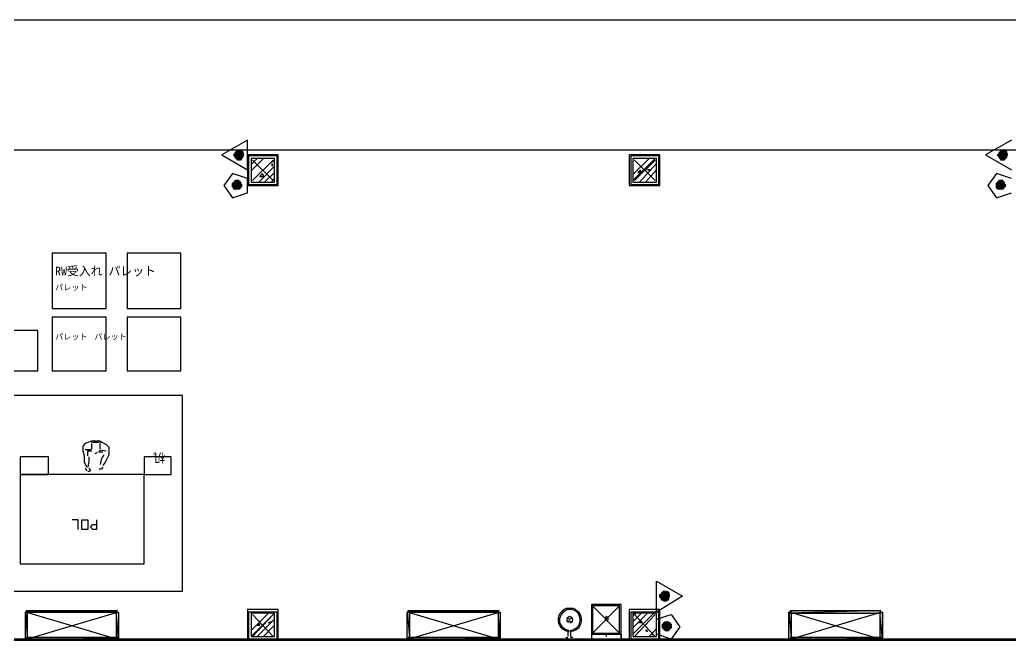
# Model space of a CAD drawing. Header units: millimetres. Extents: x 5 to 415, y 48 to 251.
# Drawn here: x 227.98 to 262.12, y 117.86 to 139.24 of the extents above; entities that cross this region are included whole.
import ezdxf

# ---------------------------------------------------------------- set-up
doc = ezdxf.new("R2010")
doc.units = ezdxf.units.MM
for name, color, linetype in [('H', 7, 'Continuous'), ('P', 7, 'Continuous'), ('T', 7, 'Continuous')]:
    doc.layers.add(name, color=color, linetype=linetype)

msp = doc.modelspace()

# ---------------------------------------------------------------- hatches: boundary and pattern name
at = {"layer": 'H', "linetype": 'Continuous'}
for points in [[(235.373, 134.532), (235.373, 134.585), (235.409, 134.62), (235.409, 134.532), (235.373, 134.532)], [(235.409, 134.497), (235.409, 134.673), (235.462, 134.673), (235.462, 134.444), (235.409, 134.497)], [(235.462, 134.444), (235.462, 134.708), (235.497, 134.708), (235.497, 134.408), (235.462, 134.444)], [(235.497, 134.408), (235.497, 134.708), (235.532, 134.708), (235.532, 134.408), (235.497, 134.408)], [(235.532, 134.408), (235.532, 134.708), (235.585, 134.708), (235.585, 134.408), (235.532, 134.408)], [(235.585, 134.408), (235.585, 134.708), (235.62, 134.708), (235.62, 134.444), (235.585, 134.408)], [(235.62, 134.444), (235.62, 134.673), (235.673, 134.673), (235.673, 134.497), (235.62, 134.444)], [(261.708, 134.532), (261.708, 134.585), (261.743, 134.62), (261.743, 134.532), (261.708, 134.532)], [(261.743, 134.497), (261.743, 134.673), (261.796, 134.673), (261.796, 134.444), (261.743, 134.497)], [(261.796, 134.444), (261.796, 134.708), (261.832, 134.708), (261.832, 134.408), (261.796, 134.444)], [(261.832, 134.408), (261.832, 134.708), (261.867, 134.708), (261.867, 134.408), (261.832, 134.408)], [(261.867, 134.408), (261.867, 134.708), (261.92, 134.708), (261.92, 134.408), (261.867, 134.408)], [(261.92, 134.408), (261.92, 134.708), (261.955, 134.708), (261.955, 134.444), (261.92, 134.408)], [(261.955, 134.444), (261.955, 134.673), (261.99, 134.673), (261.99, 134.497), (261.955, 134.444)], [(235.338, 133.473), (235.338, 133.615), (235.373, 133.615), (235.373, 133.438), (235.338, 133.473)], [(235.373, 133.385), (235.373, 133.65), (235.409, 133.685), (235.409, 133.385), (235.373, 133.385)], [(235.409, 133.385), (235.409, 133.685), (235.462, 133.685), (235.462, 133.385), (235.409, 133.385)], [(235.462, 133.385), (235.462, 133.685), (235.497, 133.685), (235.497, 133.385), (235.462, 133.385)], [(235.497, 133.385), (235.497, 133.685), (235.532, 133.685), (235.532, 133.385), (235.497, 133.385)], [(235.532, 133.385), (235.532, 133.65), (235.585, 133.65), (235.585, 133.438), (235.532, 133.385)], [(235.585, 133.473), (235.585, 133.615), (235.62, 133.562), (235.62, 133.473), (235.585, 133.473)], [(261.655, 133.438), (261.655, 133.615), (261.708, 133.65), (261.708, 133.438), (261.655, 133.438)], [(261.708, 133.385), (261.708, 133.65), (261.743, 133.685), (261.743, 133.385), (261.708, 133.385)], [(261.743, 133.385), (261.743, 133.685), (261.796, 133.685), (261.796, 133.385), (261.743, 133.385)], [(261.796, 133.385), (261.796, 133.685), (261.832, 133.685), (261.832, 133.385), (261.796, 133.385)], [(261.832, 133.385), (261.832, 133.685), (261.867, 133.685), (261.867, 133.385), (261.832, 133.385)], [(261.867, 133.385), (261.867, 133.65), (261.92, 133.65), (261.92, 133.438), (261.867, 133.385)], [(261.92, 133.473), (261.92, 133.615), (261.955, 133.562), (261.955, 133.473), (261.92, 133.473)], [(250.102, 119.257), (250.102, 119.468), (250.155, 119.503), (250.155, 119.257), (250.102, 119.257)], [(250.19, 119.204), (250.155, 119.257), (250.155, 119.503), (250.19, 119.503), (250.19, 119.204)], [(250.19, 119.204), (250.19, 119.503), (250.225, 119.503), (250.225, 119.204), (250.19, 119.204)], [(250.225, 119.204), (250.225, 119.503), (250.278, 119.503), (250.278, 119.204), (250.225, 119.204)], [(250.313, 119.257), (250.278, 119.204), (250.278, 119.503), (250.313, 119.503), (250.313, 119.257)], [(250.102, 119.292), (250.067, 119.345), (250.067, 119.415), (250.102, 119.415), (250.102, 119.292)], [(250.313, 119.257), (250.313, 119.468), (250.349, 119.468), (250.349, 119.257), (250.313, 119.257)], [(228.177, 117.898), (228.177, 118.833), (228.265, 118.833), (228.265, 117.898), (228.177, 117.898)], [(228.212, 118.833), (228.212, 118.868), (231.352, 118.868), (231.352, 118.833), (228.212, 118.833)], [(231.299, 117.898), (231.299, 118.833), (231.387, 118.833), (231.387, 117.898), (231.299, 117.898)], [(241.335, 117.898), (241.335, 118.833), (241.423, 118.833), (241.423, 117.898), (241.335, 117.898)], [(241.388, 118.833), (241.388, 118.868), (244.51, 118.868), (244.51, 118.833), (241.388, 118.833)], [(244.475, 117.898), (244.475, 118.833), (244.563, 118.833), (244.563, 117.898), (244.475, 117.898)], [(254.512, 117.898), (254.512, 118.833), (254.582, 118.833), (254.582, 117.898), (254.512, 117.898)], [(254.547, 118.798), (254.547, 118.868), (257.687, 118.868), (257.687, 118.798), (254.547, 118.798)], [(257.634, 117.898), (257.634, 118.833), (257.722, 118.833), (257.722, 117.898), (257.634, 117.898)], [(250.225, 118.198), (250.225, 118.498), (250.278, 118.498), (250.278, 118.198), (250.225, 118.198)], [(250.278, 118.198), (250.278, 118.498), (250.313, 118.498), (250.313, 118.198), (250.278, 118.198)], [(250.313, 118.198), (250.313, 118.498), (250.349, 118.498), (250.349, 118.198), (250.313, 118.198)], [(250.19, 118.233), (250.155, 118.286), (250.155, 118.41), (250.19, 118.41), (250.19, 118.233)], [(250.225, 118.198), (250.19, 118.233), (250.19, 118.445), (250.225, 118.445), (250.225, 118.198)], [(250.402, 118.233), (250.349, 118.198), (250.349, 118.445), (250.402, 118.445), (250.402, 118.233)], [(250.437, 118.286), (250.402, 118.233), (250.402, 118.41), (250.437, 118.41), (250.437, 118.286)], [(228.212, 117.863), (228.212, 117.934), (231.352, 117.934), (231.352, 117.863), (228.212, 117.863)], [(241.388, 117.863), (241.388, 117.934), (244.51, 117.934), (244.51, 117.863), (241.388, 117.863)], [(254.547, 117.863), (254.547, 117.934), (257.687, 117.934), (257.687, 117.863), (254.547, 117.863)]]:
    msp.add_hatch(color=256, dxfattribs=at).paths.add_polyline_path(points)

# ---------------------------------------------------------------- linework, layer by layer
at = {"layer": 'P'}
for points in [[(64.682, 139.241), (282.011, 139.241)], [(235.832, 135.096), (234.95, 134.585)], [(235.832, 134.073), (235.832, 135.096)], [(262.167, 135.096), (261.267, 134.585)], [(64.629, 134.761), (327.783, 134.761)], [(234.95, 134.585), (235.832, 134.073)], [(235.356, 134.585), (235.409, 134.62)], [(235.409, 134.62), (235.356, 134.585)], [(235.356, 134.549), (235.409, 134.62)], [(235.409, 134.549), (235.356, 134.549)], [(235.479, 134.726), (235.409, 134.638)], [(235.409, 134.673), (235.409, 134.497)], [(235.409, 134.497), (235.409, 134.673)], [(235.409, 134.673), (235.409, 134.497)], [(235.409, 134.62), (235.409, 134.673)], [(235.409, 134.673), (235.409, 134.497)], [(235.409, 134.497), (235.444, 134.673)], [(235.444, 134.673), (235.409, 134.673)], [(235.409, 134.497), (235.444, 134.673)], [(235.409, 134.638), (235.426, 134.532)], [(235.409, 134.62), (235.409, 134.549)], [(235.409, 134.62), (235.409, 134.549)], [(235.409, 134.497), (235.409, 134.62)], [(235.409, 134.549), (235.409, 134.62)], [(235.409, 134.62), (235.409, 134.62)], [(235.409, 134.62), (235.409, 134.549)], [(235.409, 134.497), (235.409, 134.62)], [(235.409, 134.549), (235.409, 134.497)], [(235.426, 134.532), (235.532, 134.461)], [(235.444, 134.708), (235.444, 134.461)], [(235.444, 134.461), (235.444, 134.708)], [(235.444, 134.708), (235.444, 134.461)], [(235.444, 134.673), (235.444, 134.708)], [(235.444, 134.708), (235.444, 134.461)], [(235.444, 134.461), (235.497, 134.708)], [(235.497, 134.708), (235.444, 134.708)], [(235.444, 134.461), (235.497, 134.708)], [(235.444, 134.673), (235.444, 134.461)], [(235.444, 134.461), (235.444, 134.673)], [(235.55, 134.761), (235.479, 134.726)], [(235.497, 134.708), (235.497, 134.408)], [(235.497, 134.708), (235.497, 134.408)], [(235.497, 134.408), (235.497, 134.708)], [(235.497, 134.708), (235.497, 134.708)], [(235.497, 134.408), (235.497, 134.708)], [(235.497, 134.708), (235.497, 134.708)], [(235.497, 134.708), (235.497, 134.408)], [(235.497, 134.708), (235.497, 134.408)], [(235.497, 134.408), (235.532, 134.708)], [(235.532, 134.708), (235.497, 134.708)], [(235.497, 134.408), (235.532, 134.708)], [(235.532, 134.708), (235.532, 134.408)], [(235.532, 134.708), (235.532, 134.408)], [(235.532, 134.408), (235.585, 134.708)], [(235.585, 134.708), (235.532, 134.708)], [(235.532, 134.408), (235.585, 134.708)], [(235.673, 134.691), (235.585, 134.761)], [(235.585, 134.708), (235.585, 134.408)], [(235.585, 134.708), (235.585, 134.408)], [(235.585, 134.408), (235.585, 134.708)], [(235.585, 134.708), (235.585, 134.708)], [(235.585, 134.408), (235.585, 134.708)], [(235.585, 134.708), (235.585, 134.708)], [(235.585, 134.708), (235.585, 134.408)], [(235.585, 134.708), (235.585, 134.408)], [(235.585, 134.408), (235.62, 134.708)], [(235.62, 134.708), (235.585, 134.708)], [(235.585, 134.408), (235.62, 134.708)], [(235.62, 134.708), (235.62, 134.461)], [(235.62, 134.461), (235.62, 134.708)], [(235.62, 134.708), (235.62, 134.673)], [(235.62, 134.673), (235.62, 134.461)], [(235.62, 134.461), (235.62, 134.673)], [(235.62, 134.673), (235.62, 134.461)], [(235.62, 134.673), (235.62, 134.461)], [(235.62, 134.461), (235.656, 134.673)], [(235.656, 134.673), (235.62, 134.673)], [(235.62, 134.461), (235.656, 134.673)], [(235.638, 134.479), (235.708, 134.585)], [(235.656, 134.673), (235.656, 134.497)], [(235.656, 134.497), (235.656, 134.673)], [(235.656, 134.673), (235.656, 134.62)], [(235.656, 134.62), (235.656, 134.497)], [(235.656, 134.497), (235.656, 134.62)], [(235.656, 134.62), (235.656, 134.497)], [(235.656, 134.62), (235.656, 134.497)], [(235.656, 134.497), (235.656, 134.62)], [(235.656, 134.62), (235.656, 134.62)], [(235.656, 134.497), (235.656, 134.62)], [(235.656, 134.62), (235.656, 134.549)], [(235.656, 134.585), (235.656, 134.62)], [(235.656, 134.62), (235.656, 134.585)], [(235.656, 134.585), (235.656, 134.549)], [(235.656, 134.549), (235.656, 134.585)], [(235.656, 134.549), (235.656, 134.497)], [(235.708, 134.585), (235.673, 134.691)], [(235.832, 134.585), (235.832, 133.526)], [(236.89, 134.585), (235.832, 134.585)], [(235.867, 134.549), (235.867, 133.562)], [(236.855, 134.549), (235.867, 134.549)], [(236.855, 133.562), (236.855, 134.549)], [(236.89, 133.526), (236.89, 134.585)], [(248.991, 134.585), (248.991, 133.526)], [(250.049, 134.585), (248.991, 134.585)], [(249.043, 134.549), (249.043, 133.562)], [(250.014, 134.549), (249.043, 134.549)], [(250.014, 133.562), (250.014, 134.549)], [(250.049, 133.526), (250.049, 134.585)], [(261.267, 134.585), (262.167, 134.073)], [(261.691, 134.585), (261.743, 134.62)], [(261.743, 134.62), (261.691, 134.585)], [(261.691, 134.549), (261.743, 134.62)], [(261.743, 134.549), (261.691, 134.549)], [(261.796, 134.726), (261.743, 134.638)], [(261.743, 134.673), (261.743, 134.497)], [(261.743, 134.497), (261.743, 134.673)], [(261.743, 134.673), (261.743, 134.497)], [(261.743, 134.62), (261.743, 134.673)], [(261.743, 134.673), (261.743, 134.497)], [(261.743, 134.497), (261.779, 134.673)], [(261.779, 134.673), (261.743, 134.673)], [(261.743, 134.497), (261.779, 134.673)], [(261.743, 134.638), (261.761, 134.532)], [(261.743, 134.62), (261.743, 134.549)], [(261.743, 134.62), (261.743, 134.549)], [(261.743, 134.497), (261.743, 134.62)], [(261.743, 134.549), (261.743, 134.62)], [(261.743, 134.62), (261.743, 134.62)], [(261.743, 134.62), (261.743, 134.549)], [(261.743, 134.497), (261.743, 134.62)], [(261.743, 134.549), (261.743, 134.497)], [(261.761, 134.532), (261.849, 134.461)], [(261.779, 134.708), (261.779, 134.461)], [(261.779, 134.461), (261.779, 134.708)], [(261.779, 134.708), (261.779, 134.461)], [(261.779, 134.673), (261.779, 134.708)], [(261.779, 134.708), (261.779, 134.461)], [(261.779, 134.461), (261.814, 134.708)], [(261.814, 134.708), (261.779, 134.708)], [(261.779, 134.461), (261.814, 134.708)], [(261.779, 134.673), (261.779, 134.461)], [(261.779, 134.461), (261.779, 134.673)], [(261.885, 134.761), (261.796, 134.726)], [(261.814, 134.708), (261.814, 134.408)], [(261.814, 134.708), (261.814, 134.408)], [(261.814, 134.408), (261.814, 134.708)], [(261.814, 134.708), (261.814, 134.708)], [(261.814, 134.408), (261.814, 134.708)], [(261.814, 134.708), (261.814, 134.708)], [(261.814, 134.708), (261.814, 134.408)], [(261.814, 134.708), (261.814, 134.408)], [(261.814, 134.408), (261.867, 134.708)], [(261.867, 134.708), (261.814, 134.708)], [(261.814, 134.408), (261.867, 134.708)], [(261.867, 134.708), (261.867, 134.408)], [(261.867, 134.708), (261.867, 134.408)], [(261.867, 134.408), (261.902, 134.708)], [(261.902, 134.708), (261.867, 134.708)], [(261.867, 134.408), (261.902, 134.708)], [(261.902, 134.708), (261.902, 134.408)], [(261.902, 134.708), (261.902, 134.408)], [(261.902, 134.408), (261.902, 134.708)], [(261.902, 134.708), (261.902, 134.708)], [(261.902, 134.408), (261.902, 134.708)], [(261.902, 134.708), (261.902, 134.708)], [(261.902, 134.708), (261.902, 134.408)], [(261.902, 134.708), (261.902, 134.408)], [(261.902, 134.408), (261.955, 134.708)], [(261.955, 134.708), (261.902, 134.708)], [(261.902, 134.408), (261.955, 134.708)], [(262.008, 134.691), (261.92, 134.761)], [(261.955, 134.708), (261.955, 134.461)], [(261.955, 134.461), (261.955, 134.708)], [(261.955, 134.708), (261.955, 134.673)], [(261.955, 134.673), (261.955, 134.461)], [(261.955, 134.461), (261.955, 134.673)], [(261.955, 134.673), (261.955, 134.461)], [(261.955, 134.673), (261.955, 134.461)], [(261.955, 134.461), (261.99, 134.673)], [(261.99, 134.673), (261.955, 134.673)], [(261.955, 134.461), (261.99, 134.673)], [(261.973, 134.479), (262.026, 134.585)], [(261.99, 134.673), (261.99, 134.497)], [(261.99, 134.497), (261.99, 134.673)], [(261.99, 134.673), (261.99, 134.62)], [(261.99, 134.62), (261.99, 134.497)], [(261.99, 134.497), (261.99, 134.62)], [(261.99, 134.62), (261.99, 134.497)], [(261.99, 134.62), (261.99, 134.497)], [(261.99, 134.497), (261.99, 134.62)], [(261.99, 134.62), (261.99, 134.62)], [(261.99, 134.497), (261.99, 134.62)], [(261.99, 134.62), (261.99, 134.549)], [(261.99, 134.585), (261.99, 134.62)], [(261.99, 134.62), (261.99, 134.585)], [(261.99, 134.585), (261.99, 134.549)], [(261.99, 134.549), (261.99, 134.585)], [(261.99, 134.549), (261.99, 134.497)], [(262.026, 134.585), (262.008, 134.691)], [(235.444, 134.461), (235.409, 134.497)], [(235.497, 134.408), (235.444, 134.461)], [(235.532, 134.408), (235.497, 134.408)], [(235.532, 134.461), (235.638, 134.479)], [(235.585, 134.408), (235.532, 134.408)], [(235.62, 134.461), (235.585, 134.408)], [(235.656, 134.497), (235.62, 134.461)], [(235.955, 134.25), (236.167, 134.461)], [(235.955, 134.038), (236.379, 134.461)], [(235.955, 134.461), (235.955, 133.65)], [(236.767, 134.461), (235.955, 134.461)], [(236.714, 133.703), (236.008, 134.408)], [(236.008, 133.703), (236.714, 134.408)], [(236.22, 133.65), (236.767, 134.197)], [(236.714, 134.373), (236.643, 134.338)], [(236.643, 134.338), (236.714, 134.373)], [(236.679, 134.285), (236.679, 134.197)], [(236.679, 134.197), (236.679, 134.285)], [(236.767, 133.65), (236.767, 134.461)], [(249.114, 133.914), (249.678, 134.461)], [(249.114, 133.703), (249.89, 134.461)], [(249.114, 134.461), (249.114, 133.65)], [(249.925, 134.461), (249.114, 134.461)], [(249.89, 133.703), (249.167, 134.408)], [(249.167, 133.703), (249.89, 134.408)], [(249.343, 133.65), (249.925, 134.285)], [(249.925, 133.65), (249.925, 134.461)], [(261.779, 134.461), (261.743, 134.497)], [(261.814, 134.408), (261.779, 134.461)], [(261.867, 134.408), (261.814, 134.408)], [(261.849, 134.461), (261.973, 134.479)], [(261.902, 134.408), (261.867, 134.408)], [(261.955, 134.461), (261.902, 134.408)], [(261.99, 134.497), (261.955, 134.461)], [(235.32, 133.95), (235.021, 133.526)], [(235.832, 133.773), (235.32, 133.95)], [(236.255, 133.826), (236.343, 133.95)], [(236.343, 133.95), (236.379, 133.826)], [(236.414, 133.65), (236.767, 133.985)], [(249.379, 134.073), (249.29, 133.985)], [(249.29, 133.985), (249.379, 133.985)], [(249.379, 133.985), (249.379, 134.073)], [(249.555, 133.65), (249.925, 134.073)], [(249.714, 134.073), (249.626, 134.073)], [(249.626, 134.073), (249.714, 134.073)], [(261.655, 133.95), (261.355, 133.526)], [(262.167, 133.773), (261.655, 133.95)], [(235.021, 133.526), (235.32, 133.103)], [(235.391, 133.668), (235.32, 133.579)], [(235.32, 133.615), (235.32, 133.491)], [(235.32, 133.491), (235.32, 133.615)], [(235.32, 133.615), (235.32, 133.491)], [(235.32, 133.562), (235.32, 133.615)], [(235.32, 133.615), (235.32, 133.491)], [(235.32, 133.491), (235.356, 133.615)], [(235.356, 133.615), (235.32, 133.615)], [(235.32, 133.491), (235.356, 133.615)], [(235.32, 133.579), (235.338, 133.473)], [(235.32, 133.562), (235.32, 133.562)], [(235.32, 133.562), (235.32, 133.562)], [(235.32, 133.491), (235.32, 133.562)], [(235.32, 133.526), (235.32, 133.491)], [(235.32, 133.491), (235.32, 133.526)], [(235.356, 133.438), (235.32, 133.491)], [(235.356, 133.403), (235.409, 133.703)], [(235.409, 133.703), (235.356, 133.65)], [(235.356, 133.403), (235.409, 133.703)], [(235.356, 133.65), (235.356, 133.438)], [(235.356, 133.438), (235.356, 133.65)], [(235.356, 133.65), (235.356, 133.438)], [(235.356, 133.615), (235.356, 133.65)], [(235.356, 133.65), (235.356, 133.438)], [(235.356, 133.438), (235.356, 133.65)], [(235.356, 133.65), (235.356, 133.65)], [(235.356, 133.438), (235.356, 133.65)], [(235.356, 133.65), (235.356, 133.403)], [(235.356, 133.65), (235.356, 133.403)], [(235.356, 133.615), (235.356, 133.438)], [(235.356, 133.438), (235.356, 133.615)], [(235.479, 133.703), (235.391, 133.668)], [(235.409, 133.703), (235.409, 133.403)], [(235.409, 133.703), (235.409, 133.403)], [(235.409, 133.403), (235.444, 133.703)], [(235.444, 133.703), (235.409, 133.703)], [(235.409, 133.403), (235.444, 133.703)], [(235.444, 133.703), (235.444, 133.403)], [(235.444, 133.703), (235.444, 133.403)], [(235.444, 133.403), (235.444, 133.703)], [(235.444, 133.703), (235.444, 133.703)], [(235.444, 133.403), (235.444, 133.703)], [(235.444, 133.703), (235.444, 133.703)], [(235.444, 133.703), (235.444, 133.403)], [(235.444, 133.703), (235.444, 133.403)], [(235.444, 133.403), (235.497, 133.703)], [(235.497, 133.703), (235.444, 133.703)], [(235.444, 133.403), (235.497, 133.703)], [(235.603, 133.632), (235.497, 133.703)], [(235.497, 133.703), (235.497, 133.403)], [(235.497, 133.703), (235.497, 133.403)], [(235.497, 133.403), (235.532, 133.703)], [(235.532, 133.703), (235.497, 133.703)], [(235.497, 133.403), (235.532, 133.703)], [(235.532, 133.703), (235.532, 133.403)], [(235.532, 133.403), (235.532, 133.703)], [(235.532, 133.703), (235.532, 133.65)], [(235.532, 133.65), (235.532, 133.403)], [(235.532, 133.403), (235.532, 133.65)], [(235.532, 133.65), (235.532, 133.403)], [(235.532, 133.65), (235.532, 133.403)], [(235.532, 133.403), (235.585, 133.65)], [(235.585, 133.65), (235.532, 133.65)], [(235.532, 133.403), (235.585, 133.65)], [(235.55, 133.421), (235.62, 133.526)], [(235.585, 133.65), (235.585, 133.438)], [(235.585, 133.438), (235.585, 133.65)], [(235.585, 133.65), (235.585, 133.615)], [(235.585, 133.615), (235.585, 133.438)], [(235.585, 133.438), (235.585, 133.615)], [(235.585, 133.615), (235.585, 133.438)], [(235.585, 133.615), (235.585, 133.438)], [(235.585, 133.438), (235.585, 133.615)], [(235.585, 133.615), (235.585, 133.615)], [(235.585, 133.438), (235.585, 133.615)], [(235.585, 133.615), (235.585, 133.491)], [(235.585, 133.615), (235.585, 133.491)], [(235.62, 133.562), (235.585, 133.615)], [(235.585, 133.491), (235.62, 133.562)], [(235.585, 133.491), (235.62, 133.562)], [(235.585, 133.491), (235.585, 133.438)], [(235.62, 133.491), (235.585, 133.491)], [(235.62, 133.526), (235.603, 133.632)], [(235.62, 133.562), (235.62, 133.491)], [(235.62, 133.562), (235.62, 133.491)], [(235.62, 133.526), (235.62, 133.562)], [(235.62, 133.491), (235.62, 133.562)], [(235.62, 133.562), (235.62, 133.562)], [(235.62, 133.562), (235.62, 133.491)], [(235.62, 133.491), (235.62, 133.526)], [(235.832, 133.279), (235.832, 133.773)], [(235.832, 133.526), (236.89, 133.526)], [(235.867, 133.562), (236.855, 133.562)], [(235.955, 133.65), (236.767, 133.65)], [(236.379, 133.826), (236.255, 133.826)], [(236.643, 133.65), (236.767, 133.773)], [(248.991, 133.526), (250.049, 133.526)], [(249.043, 133.562), (250.014, 133.562)], [(249.114, 133.65), (249.925, 133.65)], [(261.355, 133.526), (261.655, 133.103)], [(261.726, 133.668), (261.655, 133.579)], [(261.655, 133.438), (261.691, 133.65)], [(261.691, 133.65), (261.655, 133.615)], [(261.655, 133.438), (261.691, 133.65)], [(261.655, 133.615), (261.655, 133.491)], [(261.655, 133.491), (261.655, 133.615)], [(261.655, 133.615), (261.655, 133.491)], [(261.655, 133.562), (261.655, 133.615)], [(261.655, 133.615), (261.655, 133.491)], [(261.655, 133.491), (261.655, 133.615)], [(261.655, 133.615), (261.655, 133.615)], [(261.655, 133.491), (261.655, 133.615)], [(261.655, 133.615), (261.655, 133.438)], [(261.655, 133.615), (261.655, 133.438)], [(261.655, 133.579), (261.673, 133.473)], [(261.655, 133.562), (261.655, 133.562)], [(261.655, 133.562), (261.655, 133.562)], [(261.655, 133.491), (261.655, 133.562)], [(261.655, 133.526), (261.655, 133.491)], [(261.655, 133.491), (261.655, 133.526)], [(261.655, 133.438), (261.655, 133.491)], [(261.691, 133.403), (261.743, 133.703)], [(261.743, 133.703), (261.691, 133.65)], [(261.691, 133.403), (261.743, 133.703)], [(261.691, 133.65), (261.691, 133.438)], [(261.691, 133.65), (261.691, 133.438)], [(261.691, 133.403), (261.691, 133.65)], [(261.691, 133.438), (261.691, 133.65)], [(261.691, 133.65), (261.691, 133.65)], [(261.691, 133.65), (261.691, 133.438)], [(261.691, 133.65), (261.691, 133.403)], [(261.796, 133.703), (261.726, 133.668)], [(261.743, 133.703), (261.743, 133.403)], [(261.743, 133.703), (261.743, 133.403)], [(261.743, 133.403), (261.779, 133.703)], [(261.779, 133.703), (261.743, 133.703)], [(261.743, 133.403), (261.779, 133.703)], [(261.779, 133.703), (261.779, 133.403)], [(261.779, 133.703), (261.779, 133.403)], [(261.779, 133.403), (261.779, 133.703)], [(261.779, 133.703), (261.779, 133.703)], [(261.779, 133.403), (261.779, 133.703)], [(261.779, 133.703), (261.779, 133.703)], [(261.779, 133.703), (261.779, 133.403)], [(261.779, 133.703), (261.779, 133.403)], [(261.779, 133.403), (261.814, 133.703)], [(261.814, 133.703), (261.779, 133.703)], [(261.779, 133.403), (261.814, 133.703)], [(261.814, 133.703), (261.814, 133.403)], [(261.814, 133.703), (261.814, 133.403)], [(261.814, 133.403), (261.867, 133.703)], [(261.867, 133.703), (261.814, 133.703)], [(261.814, 133.403), (261.867, 133.703)], [(261.92, 133.632), (261.832, 133.703)], [(261.867, 133.703), (261.867, 133.403)], [(261.867, 133.403), (261.867, 133.703)], [(261.867, 133.703), (261.867, 133.65)], [(261.867, 133.65), (261.867, 133.403)], [(261.867, 133.403), (261.867, 133.65)], [(261.867, 133.65), (261.867, 133.403)], [(261.867, 133.65), (261.867, 133.403)], [(261.867, 133.403), (261.902, 133.65)], [(261.902, 133.65), (261.867, 133.65)], [(261.867, 133.403), (261.902, 133.65)], [(261.885, 133.421), (261.955, 133.526)], [(261.902, 133.65), (261.902, 133.438)], [(261.902, 133.438), (261.902, 133.65)], [(261.902, 133.65), (261.902, 133.615)], [(261.902, 133.615), (261.902, 133.438)], [(261.902, 133.438), (261.902, 133.615)], [(261.902, 133.615), (261.902, 133.438)], [(261.902, 133.615), (261.902, 133.438)], [(261.902, 133.438), (261.902, 133.615)], [(261.902, 133.615), (261.902, 133.615)], [(261.902, 133.438), (261.902, 133.615)], [(261.902, 133.615), (261.902, 133.491)], [(261.902, 133.615), (261.902, 133.491)], [(261.955, 133.562), (261.902, 133.615)], [(261.902, 133.491), (261.955, 133.562)], [(261.902, 133.491), (261.955, 133.562)], [(261.902, 133.491), (261.902, 133.438)], [(261.955, 133.491), (261.902, 133.491)], [(261.955, 133.526), (261.92, 133.632)], [(261.955, 133.562), (261.955, 133.491)], [(261.955, 133.562), (261.955, 133.491)], [(261.955, 133.526), (261.955, 133.562)], [(261.955, 133.491), (261.955, 133.562)], [(261.955, 133.562), (261.955, 133.562)], [(261.955, 133.562), (261.955, 133.491)], [(261.955, 133.491), (261.955, 133.526)], [(235.32, 133.103), (235.832, 133.279)], [(235.338, 133.473), (235.444, 133.403)], [(235.356, 133.403), (235.356, 133.438)], [(235.409, 133.403), (235.356, 133.403)], [(235.444, 133.403), (235.409, 133.403)], [(235.444, 133.403), (235.55, 133.421)], [(235.497, 133.403), (235.444, 133.403)], [(235.532, 133.403), (235.497, 133.403)], [(235.585, 133.438), (235.532, 133.403)], [(261.691, 133.438), (261.655, 133.438)], [(261.655, 133.103), (262.167, 133.279)], [(261.673, 133.473), (261.779, 133.403)], [(261.691, 133.438), (261.691, 133.403)], [(261.743, 133.403), (261.691, 133.403)], [(261.779, 133.403), (261.743, 133.403)], [(261.779, 133.403), (261.885, 133.421)], [(261.814, 133.403), (261.779, 133.403)], [(261.867, 133.403), (261.814, 133.403)], [(261.902, 133.438), (261.867, 133.403)], [(230.964, 131.198), (229.094, 131.198)], [(229.094, 131.198), (229.094, 129.293)], [(230.964, 129.293), (230.964, 131.198)], [(233.539, 131.198), (231.687, 131.198)], [(231.687, 131.198), (231.687, 129.293)], [(233.539, 129.293), (233.539, 131.198)], [(229.094, 129.293), (230.964, 129.293)], [(231.687, 129.293), (233.539, 129.293)], [(230.964, 128.993), (229.094, 128.993)], [(229.094, 128.993), (229.094, 127.141)], [(230.964, 127.141), (230.964, 128.993)], [(233.539, 128.993), (231.687, 128.993)], [(231.687, 128.993), (231.687, 127.141)], [(233.539, 127.141), (233.539, 128.993)], [(228.6, 128.535), (225.46, 128.535)], [(228.6, 127.141), (228.6, 128.535)], [(225.46, 127.141), (228.6, 127.141)], [(229.094, 127.141), (230.964, 127.141)], [(231.687, 127.141), (233.539, 127.141)], [(233.592, 126.294), (226.818, 126.294)], [(233.592, 119.556), (233.592, 126.294)], [(230.24, 124.636), (230.152, 124.548)], [(230.452, 124.725), (230.24, 124.636)], [(230.505, 124.725), (230.452, 124.672)], [(230.752, 124.725), (230.452, 124.725)], [(230.452, 124.636), (230.452, 124.46)], [(230.628, 124.672), (230.505, 124.672)], [(230.717, 124.672), (230.628, 124.672)], [(230.752, 124.725), (230.964, 124.601)], [(230.787, 124.654), (230.752, 124.725)], [(230.752, 124.46), (230.752, 124.636)], [(230.152, 124.548), (230.152, 124.389)], [(230.152, 124.389), (230.205, 124.213)], [(230.452, 124.425), (230.24, 124.425)], [(230.329, 124.213), (230.329, 124.389)], [(230.329, 124.389), (230.452, 124.389)], [(230.576, 124.301), (230.664, 124.337)], [(230.717, 124.337), (230.752, 124.425)], [(230.84, 124.337), (230.717, 124.337)], [(230.752, 124.425), (230.964, 124.389)], [(230.964, 124.601), (231.052, 124.513)], [(231.052, 124.513), (231.052, 124.337)], [(231.052, 124.337), (231.052, 124.248)], [(228.97, 124.178), (228, 124.178)], [(228, 124.178), (228, 123.578)], [(228.97, 123.578), (228.97, 124.178)], [(230.205, 124.213), (230.205, 124.001)], [(230.205, 124.001), (230.293, 123.825)], [(230.364, 124.037), (230.329, 123.825)], [(230.364, 124.178), (230.364, 124.037)], [(230.787, 124.09), (230.752, 123.913)], [(230.875, 124.248), (230.787, 124.09)], [(230.928, 124.001), (230.84, 123.878)], [(231.052, 124.248), (230.928, 124.001)], [(233.204, 124.178), (232.269, 124.178)], [(232.269, 124.178), (232.269, 123.578)], [(233.204, 123.578), (233.204, 124.178)], [(230.24, 123.79), (230.293, 123.702)], [(230.417, 123.702), (230.329, 123.666)], [(230.364, 123.79), (230.417, 123.702)], [(230.787, 123.754), (230.717, 123.754)], [(230.84, 123.825), (230.787, 123.754)], [(228, 123.578), (228.97, 123.578)], [(232.269, 123.578), (228, 123.578)], [(228, 123.578), (228, 120.491)], [(232.269, 123.578), (233.204, 123.578)], [(232.269, 120.491), (232.269, 123.578)], [(229.993, 122.008), (229.782, 122.008)], [(229.993, 121.673), (229.993, 122.008)], [(230.117, 121.673), (230.117, 122.008)], [(230.117, 122.008), (230.329, 122.008)], [(230.329, 122.008), (230.329, 121.673)], [(230.628, 122.008), (230.628, 121.673)], [(230.329, 121.673), (230.117, 121.673)], [(230.417, 121.761), (230.505, 121.849)], [(230.505, 121.673), (230.417, 121.761)], [(230.505, 121.849), (230.628, 121.849)], [(230.628, 121.673), (230.505, 121.673)], [(228, 120.491), (232.269, 120.491)], [(249.925, 118.833), (249.925, 119.892)], [(249.925, 119.892), (250.825, 119.38)], [(226.818, 119.556), (233.592, 119.556)], [(250.155, 119.539), (250.102, 119.433)], [(250.102, 119.468), (250.137, 119.521)], [(250.172, 119.221), (250.137, 119.521)], [(250.137, 119.521), (250.172, 119.521)], [(250.172, 119.221), (250.137, 119.521)], [(250.137, 119.521), (250.137, 119.257)], [(250.137, 119.521), (250.137, 119.257)], [(250.243, 119.556), (250.155, 119.539)], [(250.225, 119.221), (250.172, 119.521)], [(250.172, 119.521), (250.225, 119.521)], [(250.225, 119.221), (250.172, 119.521)], [(250.172, 119.521), (250.172, 119.221)], [(250.172, 119.521), (250.172, 119.221)], [(250.172, 119.221), (250.172, 119.521)], [(250.172, 119.521), (250.172, 119.521)], [(250.172, 119.221), (250.172, 119.521)], [(250.172, 119.521), (250.172, 119.521)], [(250.172, 119.521), (250.172, 119.221)], [(250.172, 119.521), (250.172, 119.221)], [(250.261, 119.221), (250.225, 119.521)], [(250.225, 119.521), (250.261, 119.521)], [(250.261, 119.221), (250.225, 119.521)], [(250.225, 119.521), (250.225, 119.221)], [(250.225, 119.521), (250.225, 119.221)], [(250.225, 119.221), (250.225, 119.521)], [(250.225, 119.521), (250.225, 119.521)], [(250.225, 119.221), (250.225, 119.521)], [(250.225, 119.521), (250.225, 119.521)], [(250.225, 119.521), (250.225, 119.221)], [(250.225, 119.521), (250.225, 119.221)], [(250.313, 119.257), (250.261, 119.521)], [(250.261, 119.521), (250.313, 119.521)], [(250.313, 119.257), (250.261, 119.521)], [(250.261, 119.521), (250.261, 119.221)], [(250.261, 119.521), (250.261, 119.221)], [(250.366, 119.486), (250.278, 119.556)], [(250.313, 119.521), (250.313, 119.257)], [(250.313, 119.257), (250.313, 119.521)], [(250.313, 119.521), (250.313, 119.257)], [(250.313, 119.468), (250.313, 119.521)], [(250.313, 119.521), (250.313, 119.257)], [(250.825, 119.38), (249.925, 118.833)], [(250.102, 119.309), (250.049, 119.433)], [(250.049, 119.433), (250.102, 119.433)], [(250.102, 119.309), (250.049, 119.433)], [(250.049, 119.433), (250.049, 119.345)], [(250.049, 119.38), (250.049, 119.433)], [(250.049, 119.433), (250.049, 119.38)], [(250.049, 119.38), (250.049, 119.345)], [(250.049, 119.345), (250.049, 119.38)], [(250.049, 119.345), (250.102, 119.309)], [(250.137, 119.257), (250.102, 119.468)], [(250.137, 119.257), (250.102, 119.468)], [(250.102, 119.468), (250.102, 119.257)], [(250.102, 119.468), (250.102, 119.257)], [(250.102, 119.257), (250.102, 119.468)], [(250.102, 119.468), (250.102, 119.468)], [(250.102, 119.257), (250.102, 119.468)], [(250.102, 119.468), (250.102, 119.468)], [(250.102, 119.468), (250.102, 119.257)], [(250.102, 119.468), (250.102, 119.257)], [(250.102, 119.433), (250.102, 119.468)], [(250.102, 119.433), (250.119, 119.327)], [(250.102, 119.257), (250.102, 119.433)], [(250.102, 119.257), (250.102, 119.433)], [(250.102, 119.433), (250.102, 119.309)], [(250.102, 119.433), (250.102, 119.309)], [(250.102, 119.309), (250.102, 119.257)], [(250.102, 119.257), (250.137, 119.257)], [(250.119, 119.327), (250.208, 119.257)], [(250.137, 119.257), (250.172, 119.221)], [(250.172, 119.221), (250.225, 119.221)], [(250.208, 119.257), (250.331, 119.292)], [(250.225, 119.221), (250.261, 119.221)], [(250.261, 119.221), (250.313, 119.257)], [(250.349, 119.257), (250.313, 119.468)], [(250.313, 119.468), (250.349, 119.468)], [(250.349, 119.257), (250.313, 119.468)], [(250.313, 119.468), (250.313, 119.257)], [(250.313, 119.257), (250.313, 119.468)], [(250.313, 119.257), (250.349, 119.257)], [(250.331, 119.292), (250.384, 119.38)], [(250.349, 119.309), (250.349, 119.468)], [(250.349, 119.468), (250.349, 119.433)], [(250.349, 119.309), (250.349, 119.468)], [(250.349, 119.468), (250.349, 119.257)], [(250.349, 119.468), (250.349, 119.257)], [(250.349, 119.433), (250.349, 119.345)], [(250.349, 119.345), (250.349, 119.433)], [(250.349, 119.433), (250.349, 119.345)], [(250.349, 119.38), (250.349, 119.433)], [(250.349, 119.433), (250.349, 119.345)], [(250.349, 119.345), (250.349, 119.433)], [(250.349, 119.433), (250.349, 119.433)], [(250.349, 119.345), (250.349, 119.433)], [(250.349, 119.433), (250.349, 119.309)], [(250.349, 119.433), (250.349, 119.309)], [(250.349, 119.345), (250.349, 119.38)], [(250.349, 119.309), (250.349, 119.345)], [(250.349, 119.257), (250.349, 119.309)], [(250.384, 119.38), (250.366, 119.486)], [(228.247, 118.833), (228.177, 118.833)], [(228.177, 118.833), (228.247, 117.898)], [(228.177, 118.833), (228.247, 117.898)], [(228.177, 117.898), (228.177, 118.833)], [(231.352, 118.886), (228.212, 118.833)], [(228.212, 118.833), (228.212, 118.886)], [(228.212, 118.886), (231.352, 118.886)], [(231.352, 118.833), (228.212, 118.833)], [(228.212, 118.833), (231.352, 118.833)], [(228.212, 117.898), (231.352, 118.833)], [(228.212, 118.833), (231.352, 117.898)], [(228.247, 117.898), (228.247, 118.833)], [(231.387, 117.898), (231.299, 118.833)], [(231.299, 118.833), (231.299, 117.898)], [(231.387, 117.898), (231.299, 118.833)], [(231.299, 118.833), (231.387, 118.833)], [(231.387, 118.833), (231.387, 117.898)], [(235.832, 118.921), (235.832, 117.863)], [(236.89, 118.921), (235.832, 118.921)], [(235.867, 118.833), (235.867, 117.898)], [(236.855, 118.833), (235.867, 118.833)], [(236.855, 117.898), (236.855, 118.833)], [(236.89, 117.863), (236.89, 118.921)], [(241.423, 118.833), (241.335, 118.833)], [(241.335, 118.833), (241.423, 117.898)], [(241.335, 118.833), (241.423, 117.898)], [(241.335, 117.898), (241.335, 118.833)], [(244.51, 118.886), (241.371, 118.833)], [(241.371, 118.833), (241.371, 118.886)], [(241.371, 118.886), (244.51, 118.886)], [(244.51, 118.833), (241.371, 118.833)], [(241.371, 118.833), (244.51, 118.833)], [(241.371, 117.898), (244.51, 118.833)], [(241.371, 118.833), (244.51, 117.898)], [(241.423, 117.898), (241.423, 118.833)], [(244.546, 117.898), (244.475, 118.833)], [(244.475, 118.833), (244.475, 117.898)], [(244.546, 117.898), (244.475, 118.833)], [(244.475, 118.833), (244.546, 118.833)], [(244.546, 118.833), (244.546, 117.898)], [(246.627, 118.816), (246.592, 118.763)], [(246.68, 118.868), (246.627, 118.816)], [(246.715, 118.833), (246.627, 118.727)], [(246.75, 118.921), (246.68, 118.868)], [(246.839, 118.904), (246.715, 118.833)], [(246.821, 118.957), (246.75, 118.921)], [(246.909, 118.957), (246.821, 118.957)], [(246.909, 118.921), (246.839, 118.904)], [(246.98, 118.957), (246.909, 118.957)], [(246.98, 118.921), (246.909, 118.921)], [(247.068, 118.957), (246.98, 118.957)], [(247.121, 118.886), (246.98, 118.921)], [(247.138, 118.921), (247.068, 118.957)], [(247.227, 118.798), (247.121, 118.886)], [(247.191, 118.868), (247.138, 118.921)], [(247.262, 118.816), (247.191, 118.868)], [(247.297, 118.763), (247.262, 118.816)], [(248.708, 119.098), (247.685, 119.098)], [(247.685, 119.098), (247.685, 118.075)], [(248.655, 119.045), (247.721, 119.045)], [(247.721, 119.045), (247.721, 118.11)], [(248.655, 119.045), (247.721, 118.11)], [(248.655, 118.11), (247.721, 119.045)], [(248.655, 118.11), (248.655, 119.045)], [(248.708, 118.075), (248.708, 119.098)], [(248.991, 118.921), (248.991, 117.863)], [(250.049, 118.921), (248.991, 118.921)], [(249.043, 118.833), (249.043, 117.898)], [(250.014, 118.833), (249.043, 118.833)], [(250.014, 117.898), (250.014, 118.833)], [(250.049, 117.863), (250.049, 118.921)], [(254.582, 118.833), (254.494, 118.833)], [(254.494, 118.833), (254.582, 117.898)], [(254.494, 118.833), (254.582, 117.898)], [(254.494, 117.898), (254.494, 118.833)], [(257.669, 118.886), (254.547, 118.798)], [(257.669, 118.886), (254.547, 118.798)], [(254.547, 118.798), (254.547, 118.886)], [(254.547, 118.886), (257.669, 118.886)], [(254.547, 117.898), (257.669, 118.833)], [(254.547, 118.833), (257.669, 117.898)], [(254.582, 117.898), (254.582, 118.833)], [(257.722, 117.898), (257.634, 118.833)], [(257.634, 118.833), (257.634, 117.898)], [(257.722, 117.898), (257.634, 118.833)], [(257.634, 118.833), (257.722, 118.833)], [(257.669, 118.798), (257.669, 118.886)], [(257.722, 118.833), (257.722, 117.898)], [(235.955, 118.198), (236.555, 118.798)], [(235.955, 117.987), (236.767, 118.798)], [(235.955, 118.798), (235.955, 117.987)], [(236.767, 118.798), (235.955, 118.798)], [(236.714, 117.987), (236.008, 118.745)], [(236.008, 117.987), (236.714, 118.745)], [(236.167, 117.987), (236.767, 118.586)], [(236.643, 118.498), (236.555, 118.463)], [(236.555, 118.463), (236.643, 118.498)], [(236.767, 117.987), (236.767, 118.798)], [(246.556, 118.674), (246.539, 118.604)], [(246.539, 118.604), (246.539, 118.516)], [(246.539, 118.516), (246.556, 118.445)], [(246.592, 118.763), (246.556, 118.674)], [(246.627, 118.727), (246.592, 118.604)], [(246.592, 118.604), (246.592, 118.533)], [(246.592, 118.533), (246.592, 118.463)], [(246.856, 118.622), (246.839, 118.533)], [(246.927, 118.586), (246.839, 118.622)], [(246.927, 118.586), (246.839, 118.622)], [(246.839, 118.533), (246.892, 118.48)], [(246.927, 118.533), (246.839, 118.498)], [(246.927, 118.533), (246.839, 118.498)], [(246.927, 118.674), (246.856, 118.622)], [(246.997, 118.657), (246.927, 118.674)], [(246.927, 118.586), (246.997, 118.622)], [(246.927, 118.533), (246.997, 118.498)], [(246.944, 118.463), (247.033, 118.498)], [(247.05, 118.586), (246.997, 118.657)], [(247.033, 118.498), (247.05, 118.586)], [(247.28, 118.674), (247.227, 118.798)], [(247.262, 118.392), (247.297, 118.533)], [(247.297, 118.604), (247.28, 118.674)], [(247.333, 118.674), (247.297, 118.763)], [(247.297, 118.533), (247.297, 118.604)], [(247.35, 118.604), (247.333, 118.674)], [(247.333, 118.445), (247.35, 118.516)], [(247.35, 118.516), (247.35, 118.604)], [(248.197, 118.674), (248.144, 118.604)], [(248.144, 118.604), (248.197, 118.551)], [(248.267, 118.639), (248.197, 118.674)], [(248.197, 118.551), (248.267, 118.569)], [(248.267, 118.569), (248.267, 118.639)], [(249.114, 118.71), (249.202, 118.798)], [(249.114, 118.498), (249.414, 118.798)], [(249.114, 118.286), (249.626, 118.798)], [(249.114, 118.075), (249.837, 118.798)], [(249.114, 118.798), (249.114, 117.987)], [(249.925, 118.798), (249.114, 118.798)], [(249.89, 117.987), (249.167, 118.745)], [(249.167, 117.987), (249.89, 118.745)], [(249.29, 118.463), (249.414, 118.533)], [(249.414, 118.533), (249.414, 118.463)], [(249.925, 117.987), (249.925, 118.798)], [(249.925, 118.586), (250.437, 118.745)], [(249.925, 118.075), (249.925, 118.586)], [(250.208, 118.48), (250.137, 118.375)], [(250.296, 118.498), (250.208, 118.48)], [(250.261, 118.198), (250.225, 118.498)], [(250.225, 118.498), (250.261, 118.498)], [(250.261, 118.198), (250.225, 118.498)], [(250.225, 118.498), (250.225, 118.198)], [(250.225, 118.198), (250.225, 118.498)], [(250.225, 118.498), (250.225, 118.463)], [(250.313, 118.198), (250.261, 118.498)], [(250.261, 118.498), (250.313, 118.498)], [(250.313, 118.198), (250.261, 118.498)], [(250.261, 118.498), (250.261, 118.198)], [(250.261, 118.498), (250.261, 118.198)], [(250.261, 118.198), (250.261, 118.498)], [(250.261, 118.498), (250.261, 118.498)], [(250.261, 118.198), (250.261, 118.498)], [(250.261, 118.498), (250.261, 118.498)], [(250.261, 118.498), (250.261, 118.198)], [(250.261, 118.498), (250.261, 118.198)], [(250.419, 118.428), (250.313, 118.498)], [(250.349, 118.198), (250.313, 118.498)], [(250.313, 118.498), (250.349, 118.498)], [(250.349, 118.198), (250.313, 118.498)], [(250.313, 118.498), (250.313, 118.198)], [(250.313, 118.498), (250.313, 118.198)], [(250.349, 118.498), (250.349, 118.198)], [(250.349, 118.198), (250.349, 118.498)], [(250.349, 118.498), (250.349, 118.198)], [(250.349, 118.463), (250.349, 118.498)], [(250.349, 118.498), (250.349, 118.198)], [(250.437, 118.745), (250.737, 118.322)], [(254.547, 118.798), (257.669, 118.798)], [(236.255, 118.41), (236.167, 118.375)], [(236.167, 118.375), (236.255, 118.375)], [(236.379, 117.987), (236.767, 118.375)], [(246.556, 118.445), (246.592, 118.375)], [(246.592, 118.463), (246.662, 118.339)], [(246.592, 118.375), (246.627, 118.304)], [(246.627, 118.304), (246.68, 118.251)], [(246.662, 118.339), (246.768, 118.251)], [(246.68, 118.251), (246.75, 118.216)], [(246.75, 118.216), (246.821, 118.181)], [(246.768, 118.251), (246.909, 118.198)], [(246.821, 118.181), (246.909, 118.163)], [(246.874, 118.163), (246.874, 117.987)], [(246.944, 118.198), (247.05, 118.216)], [(246.944, 118.163), (247.068, 118.181)], [(246.962, 118.163), (246.962, 117.987)], [(247.05, 118.216), (247.174, 118.286)], [(247.068, 118.181), (247.138, 118.216)], [(247.138, 118.216), (247.191, 118.251)], [(247.174, 118.286), (247.262, 118.392)], [(247.191, 118.251), (247.262, 118.304)], [(247.262, 118.304), (247.297, 118.375)], [(247.297, 118.375), (247.333, 118.445)], [(249.414, 118.463), (249.29, 118.463)], [(249.626, 118.198), (249.555, 118.198)], [(249.555, 118.198), (249.626, 118.163)], [(249.678, 117.987), (249.925, 118.251)], [(250.172, 118.251), (250.137, 118.41)], [(250.137, 118.41), (250.172, 118.41)], [(250.172, 118.251), (250.137, 118.41)], [(250.137, 118.41), (250.137, 118.286)], [(250.137, 118.286), (250.137, 118.41)], [(250.137, 118.41), (250.137, 118.375)], [(250.137, 118.375), (250.155, 118.269)], [(250.137, 118.375), (250.137, 118.286)], [(250.137, 118.286), (250.137, 118.375)], [(250.137, 118.375), (250.137, 118.286)], [(250.137, 118.375), (250.137, 118.286)], [(250.137, 118.286), (250.137, 118.375)], [(250.137, 118.375), (250.137, 118.375)], [(250.137, 118.286), (250.137, 118.375)], [(250.137, 118.375), (250.137, 118.322)], [(250.137, 118.322), (250.137, 118.286)], [(250.137, 118.286), (250.172, 118.251)], [(250.155, 118.269), (250.261, 118.198)], [(250.225, 118.198), (250.172, 118.463)], [(250.172, 118.463), (250.225, 118.463)], [(250.225, 118.198), (250.172, 118.463)], [(250.172, 118.463), (250.172, 118.251)], [(250.172, 118.251), (250.172, 118.463)], [(250.172, 118.463), (250.172, 118.41)], [(250.172, 118.41), (250.172, 118.251)], [(250.172, 118.251), (250.172, 118.41)], [(250.172, 118.41), (250.172, 118.251)], [(250.172, 118.41), (250.172, 118.251)], [(250.172, 118.251), (250.225, 118.198)], [(250.225, 118.463), (250.225, 118.198)], [(250.225, 118.198), (250.225, 118.463)], [(250.225, 118.463), (250.225, 118.198)], [(250.225, 118.463), (250.225, 118.198)], [(250.225, 118.198), (250.261, 118.198)], [(250.261, 118.198), (250.366, 118.233)], [(250.261, 118.198), (250.313, 118.198)], [(250.313, 118.198), (250.349, 118.198)], [(250.402, 118.251), (250.349, 118.463)], [(250.349, 118.463), (250.402, 118.463)], [(250.402, 118.251), (250.349, 118.463)], [(250.349, 118.463), (250.349, 118.198)], [(250.349, 118.198), (250.349, 118.463)], [(250.349, 118.198), (250.402, 118.251)], [(250.366, 118.233), (250.437, 118.322)], [(250.402, 118.463), (250.402, 118.251)], [(250.402, 118.251), (250.402, 118.463)], [(250.402, 118.463), (250.402, 118.251)], [(250.402, 118.41), (250.402, 118.463)], [(250.402, 118.463), (250.402, 118.251)], [(250.437, 118.286), (250.402, 118.41)], [(250.402, 118.41), (250.437, 118.41)], [(250.437, 118.286), (250.402, 118.41)], [(250.402, 118.41), (250.402, 118.251)], [(250.402, 118.251), (250.402, 118.41)], [(250.402, 118.251), (250.437, 118.286)], [(250.437, 118.322), (250.419, 118.428)], [(250.437, 118.41), (250.437, 118.286)], [(250.437, 118.286), (250.437, 118.41)], [(250.437, 118.41), (250.437, 118.286)], [(250.437, 118.375), (250.437, 118.41)], [(250.437, 118.41), (250.437, 118.286)], [(250.437, 118.375), (250.437, 118.375)], [(250.437, 118.375), (250.437, 118.375)], [(250.437, 118.286), (250.437, 118.375)], [(250.737, 118.322), (250.437, 117.898)], [(250.437, 118.322), (250.437, 118.286)], [(250.437, 118.286), (250.437, 118.322)], [(57.221, 117.863), (367.524, 117.863)], [(303.53, 117.898), (169.157, 117.898)], [(169.157, 117.863), (303.53, 117.863)], [(228.247, 117.898), (228.177, 117.898)], [(228.212, 117.951), (228.212, 117.863)], [(228.212, 117.863), (231.352, 117.951)], [(231.352, 117.951), (228.212, 117.951)], [(228.212, 117.863), (231.352, 117.951)], [(231.352, 117.863), (228.212, 117.863)], [(231.299, 117.898), (231.387, 117.898)], [(231.352, 117.951), (231.352, 117.863)], [(234.262, 117.898), (233.627, 117.898)], [(234.262, 117.898), (233.627, 117.898)], [(235.832, 117.863), (236.89, 117.863)], [(235.867, 117.898), (236.855, 117.898)], [(235.955, 117.987), (236.767, 117.987)], [(241.423, 117.898), (241.335, 117.898)], [(241.371, 117.951), (241.371, 117.863)], [(241.371, 117.863), (244.51, 117.951)], [(244.51, 117.951), (241.371, 117.951)], [(241.371, 117.863), (244.51, 117.951)], [(244.51, 117.863), (241.371, 117.863)], [(244.475, 117.898), (244.546, 117.898)], [(244.51, 117.951), (244.51, 117.863)], [(246.803, 117.951), (246.874, 117.951)], [(247.05, 117.898), (246.803, 117.898)], [(247.05, 117.951), (246.962, 117.951)], [(247.685, 118.075), (248.708, 118.075)], [(248.708, 118.075), (247.685, 118.075)], [(247.685, 118.075), (247.685, 117.898)], [(247.685, 117.898), (248.708, 117.898)], [(247.721, 118.11), (248.655, 118.11)], [(248.197, 118.11), (248.197, 117.987)], [(248.708, 117.898), (248.708, 118.075)], [(248.708, 118.075), (248.708, 117.898)], [(248.991, 117.863), (250.049, 117.863)], [(249.043, 117.898), (250.014, 117.898)], [(249.114, 117.987), (249.925, 117.987)], [(249.767, 118.11), (249.802, 118.039)], [(249.802, 118.039), (249.767, 118.11)], [(250.437, 117.898), (249.925, 118.075)], [(254.582, 117.898), (254.494, 117.898)], [(254.547, 117.951), (254.547, 117.863)], [(254.547, 117.863), (257.669, 117.951)], [(257.669, 117.951), (254.547, 117.951)], [(254.547, 117.863), (257.669, 117.951)], [(257.669, 117.863), (254.547, 117.863)], [(257.634, 117.898), (257.722, 117.898)], [(257.669, 117.951), (257.669, 117.863)]]:
    msp.add_lwpolyline(points, dxfattribs=at)

# ---------------------------------------------------------------- texts
at = {"layer": 'T', "attachment_point": 7}
for s, insert, char_height in [('{\\fSimSun|b0|i0|c0|p18;RW受入れ パレット}', (229.2, 130.4), 0.3), ('{\\fArial|b0|i0|c0|p18;パレット}', (229.2, 129.9), 0.2), ('{\\fArial|b0|i0|c0|p18;パレット   パレット}', (229.2, 128.2), 0.2)]:
    msp.add_mtext(s, dxfattribs=dict(at, insert=insert, char_height=char_height))
at = {"layer": 'T', "insert": (233, 124), "char_height": 0.3, "attachment_point": 1, "rotation": 180}
msp.add_mtext('{\\fArial|b0|i0|c0|p18;机}', dxfattribs=at)

doc.saveas('drawing.dxf')
